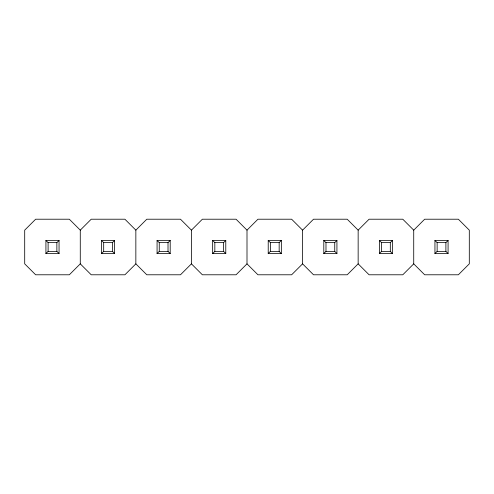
<?xml version="1.0" encoding="UTF-8"?>
<svg xmlns="http://www.w3.org/2000/svg" width="494" height="494" viewBox="0 0 494 494"><rect width="100%" height="100%" fill="white"/><g stroke="black" fill="none" stroke-linecap="round" stroke-linejoin="round"><path stroke-width="0.74" d="M45.923 253.564L48.109 251.378L48.109 242.622L45.923 240.436L59.052 240.436L59.052 253.564L45.923 253.564L45.923 240.436M48.109 242.622L56.866 242.622L59.052 240.436M80.275 230.155L91.217 219.213L124.908 219.213L135.85 230.155L135.85 263.845L124.908 274.788L91.217 274.788L80.275 263.845L80.275 230.155L69.333 219.213L35.642 219.213L24.7 230.155L24.7 263.845L35.642 274.788L69.333 274.788L80.275 263.845M101.498 253.564L103.684 251.378L103.684 242.622L101.498 240.436L114.627 240.436L114.627 253.564L101.498 253.564L101.498 240.436M103.684 242.622L112.441 242.622L114.627 240.436M135.85 230.155L146.792 219.213L180.483 219.213L191.425 230.155L191.425 263.845L180.483 274.788L146.792 274.788L135.85 263.845M157.073 253.564L159.259 251.378L159.259 242.622L157.073 240.436L170.202 240.436L170.202 253.564L157.073 253.564L157.073 240.436M159.259 242.622L168.016 242.622L170.202 240.436M191.425 230.155L202.367 219.213L236.058 219.213L247 230.155L247 263.845L257.942 274.788L291.633 274.788L302.575 263.845L302.575 230.155L313.517 219.213L347.208 219.213L358.15 230.155L358.15 263.845L347.208 274.788L313.517 274.788L302.575 263.845M212.648 253.564L214.834 251.378L214.834 242.622L212.648 240.436L225.777 240.436L225.777 253.564L212.648 253.564L212.648 240.436M214.834 242.622L223.591 242.622L225.777 240.436M247 230.155L257.942 219.213L291.633 219.213L302.575 230.155M247 263.845L236.058 274.788L202.367 274.788L191.425 263.845M268.223 253.564L270.409 251.378L279.166 251.378L281.352 253.564L281.352 240.436L268.223 240.436L268.223 253.564L281.352 253.564M268.223 240.436L270.409 242.622L279.166 242.622L281.352 240.436M323.798 253.564L325.984 251.378L334.741 251.378L336.927 253.564L336.927 240.436L323.798 240.436L323.798 253.564L336.927 253.564M323.798 240.436L325.984 242.622L334.741 242.622L336.927 240.436M358.15 230.155L369.092 219.213L402.783 219.213L413.725 230.155L413.725 263.845L402.783 274.788L369.092 274.788L358.15 263.845M379.373 253.564L381.559 251.378L390.316 251.378L392.502 253.564L392.502 240.436L379.373 240.436L379.373 253.564L392.502 253.564M379.373 240.436L381.559 242.622L390.316 242.622L392.502 240.436M413.725 230.155L424.667 219.213L458.358 219.213L469.3 230.155L469.3 263.845L458.358 274.788L424.667 274.788L413.725 263.845M434.948 253.564L437.134 251.378L445.891 251.378L448.077 253.564L448.077 240.436L434.948 240.436L434.948 253.564L448.077 253.564M434.948 240.436L437.134 242.622L445.891 242.622L448.077 240.436M48.109 251.378L56.866 251.378L59.052 253.564M103.684 251.378L112.441 251.378L114.627 253.564M159.259 251.378L168.016 251.378L170.202 253.564M214.834 251.378L223.591 251.378L225.777 253.564M445.891 242.622L445.891 251.378M437.134 242.622L437.134 251.378M390.316 242.622L390.316 251.378M381.559 242.622L381.559 251.378M334.741 242.622L334.741 251.378M325.984 242.622L325.984 251.378M279.166 242.622L279.166 251.378M270.409 242.622L270.409 251.378M223.591 242.622L223.591 251.378M168.016 242.622L168.016 251.378M112.441 242.622L112.441 251.378M56.866 242.622L56.866 251.378"/></g></svg>
